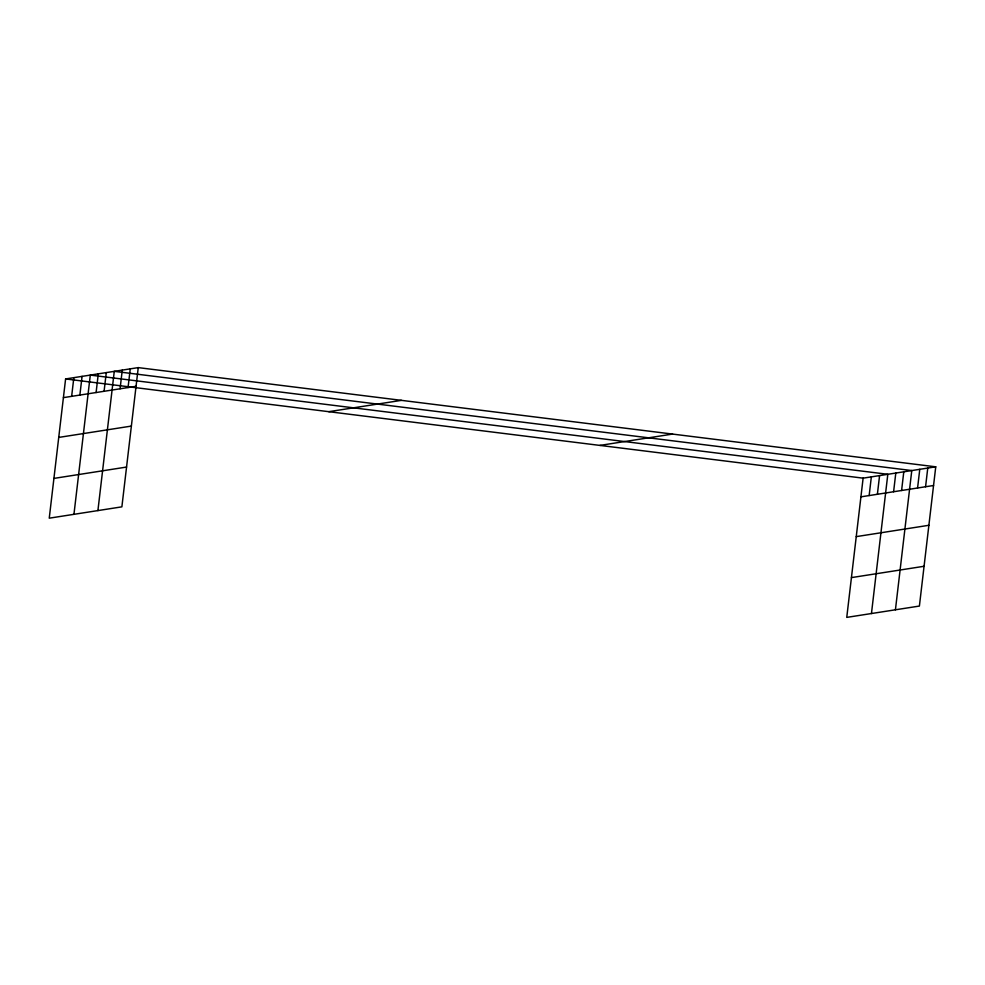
<?xml version="1.0" encoding="UTF-8"?>
<svg xmlns="http://www.w3.org/2000/svg" width="985" height="985" viewBox="0 0 985 985"><rect width="100%" height="100%" fill="white"/><g stroke="black" fill="none" stroke-linecap="round" stroke-linejoin="round"><path stroke-width="1.48" d="M138.245 367.614L65.601 378.942L49.25 518.184L121.881 506.844L138.245 367.614L935.75 466.816L919.399 606.058L846.755 617.386L863.119 478.156L935.75 466.816M71.646 396.339L73.838 377.649M79.871 395.059L82.075 376.368M73.949 514.33L90.3 375.088L887.817 474.302L871.454 613.544M96.099 392.535L98.291 373.844M104.09 391.279L106.281 372.589M97.909 510.587L114.272 371.345L911.778 470.559L895.427 609.801M120.071 388.792L122.263 370.101M128.05 387.548L130.254 368.858M869.152 495.553L871.343 476.863M877.389 494.273L879.58 475.583M893.604 491.737L895.796 473.046M901.595 490.493L903.787 471.803M917.577 488.006L919.768 469.316M925.568 486.762L927.759 468.072M63.409 397.632L136.041 386.305M58.743 437.414L131.374 426.086M328.781 411.681L401.424 400.353M53.929 478.402L126.56 467.062M599.939 445.405L672.57 434.077M860.927 496.846L933.558 485.506M856.248 536.628L928.88 525.288M851.434 577.604L924.065 566.277M65.601 378.942L863.119 478.156"/></g></svg>
